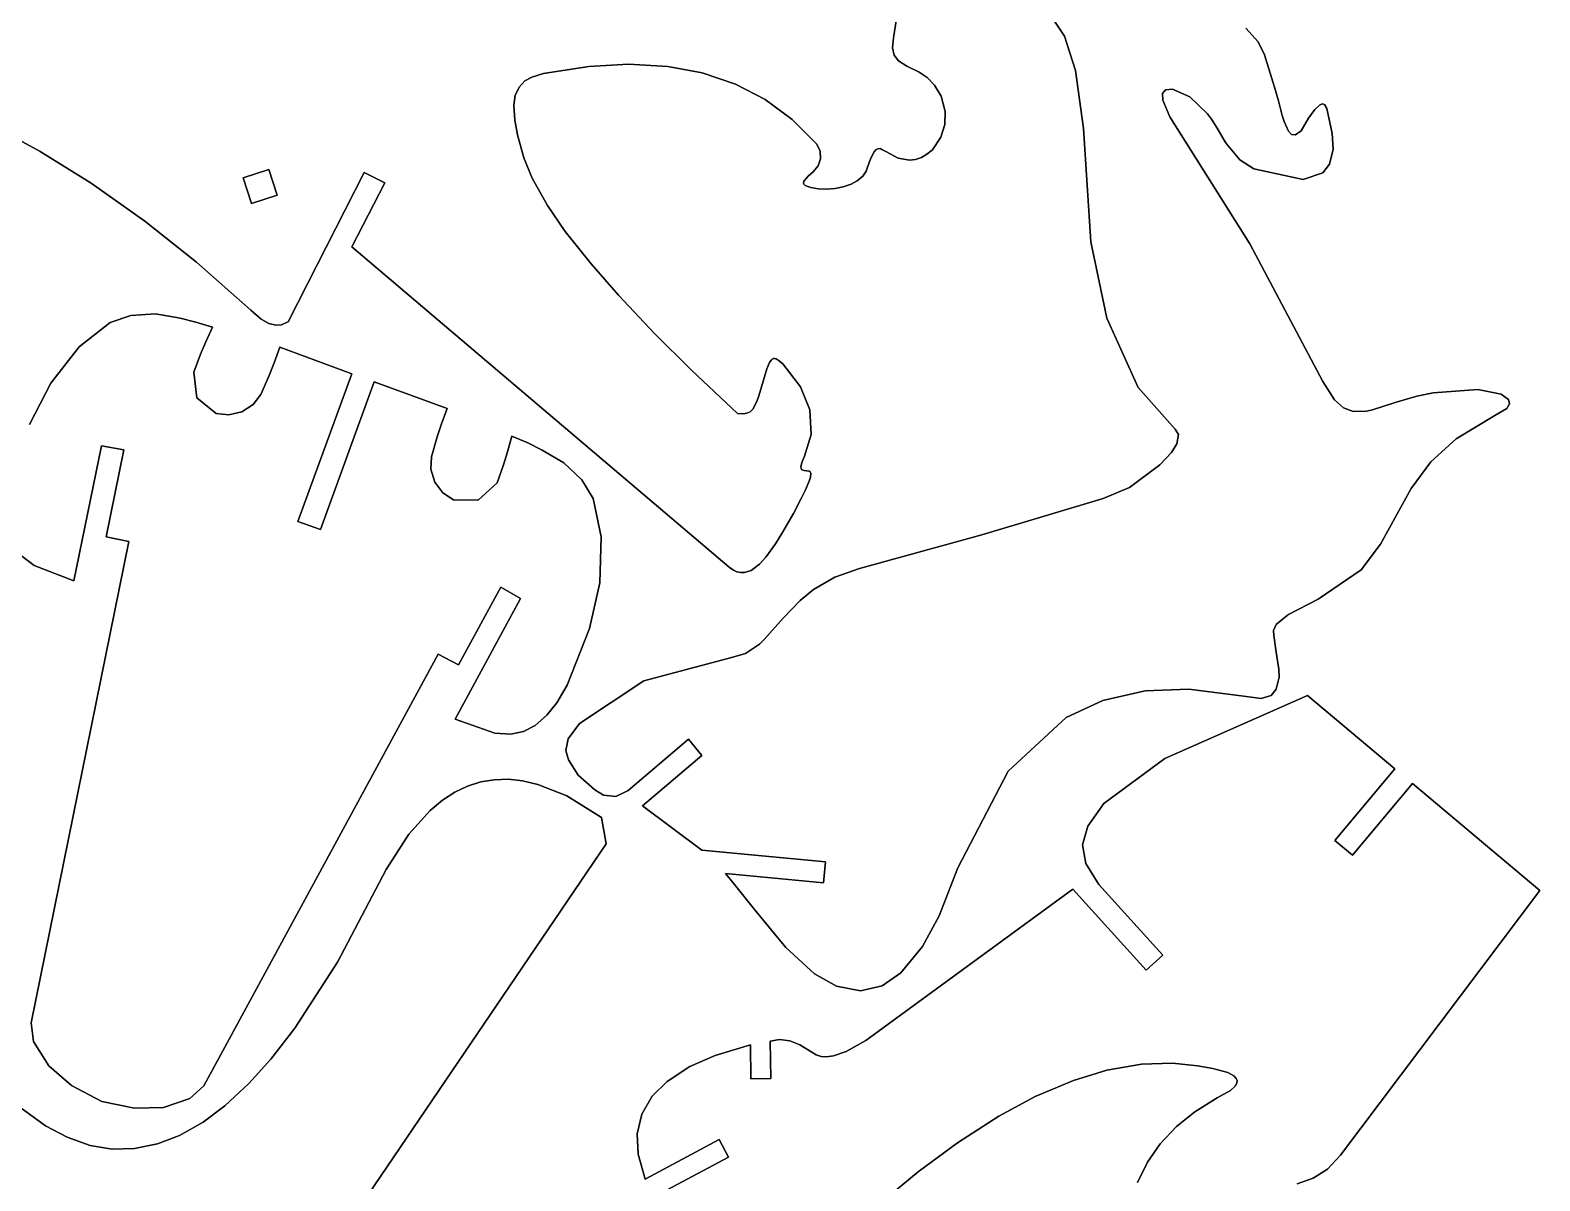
# Model space of a CAD drawing. Extents: x -1 to 600, y 1 to 926.
# Drawn here: x 395.9 to 593.8, y 405.6 to 556.4 of the extents above; entities that cross this region are included whole.
import ezdxf

# ---------------------------------------------------------------- set-up
doc = ezdxf.new("R2010")
doc.units = 0
doc.layers.add('EXPLORER_DEFAULT', color=253, linetype='CONTINUOUS')

# ---------------------------------------------------------------- blocks, each defined once
blk = doc.blocks.new('A_MODEL_SPACE')
at = {"layer": 'EXPLORER_DEFAULT'}
for p, q in [((509.092377, 555.414734), (509.71286, 559.564331)), ((509.71286, 559.564331), (509.092377, 555.414734)), ((531.489014, 555.605774), (529.021423, 559.332397)), ((529.021423, 559.332397), (531.489014, 555.605774)), ((555.259033, 556.660645), (556.876221, 554.895569)), ((556.876221, 554.895569), (555.259033, 556.660645)), ((508.936157, 554.102234), (509.092377, 555.414734)), ((509.092377, 555.414734), (508.936157, 554.102234)), ((509.161499, 553.147827), (508.936157, 554.102234)), ((508.936157, 554.102234), (509.161499, 553.147827)), ((532.91333, 551.12793), (531.489014, 555.605774)), ((531.489014, 555.605774), (532.91333, 551.12793)), ((556.876221, 554.895569), (557.708496, 553.190918)), ((557.708496, 553.190918), (556.876221, 554.895569)), ((509.744202, 552.36261), (509.161499, 553.147827)), ((509.161499, 553.147827), (509.744202, 552.36261)), ((510.82608, 551.666504), (509.744202, 552.36261)), ((509.744202, 552.36261), (510.82608, 551.666504)), ((557.708496, 553.190918), (558.782166, 549.638306)), ((558.782166, 549.638306), (557.708496, 553.190918)), ((460.770111, 549.741211), (461.685242, 550.252563)), ((461.685242, 550.252563), (460.770111, 549.741211)), ((461.685242, 550.252563), (463.194092, 550.712585)), ((463.194092, 550.712585), (461.685242, 550.252563)), ((463.194092, 550.712585), (469.151672, 551.637451)), ((469.151672, 551.637451), (463.194092, 550.712585)), ((469.151672, 551.637451), (474.329163, 551.929504)), ((474.329163, 551.929504), (469.151672, 551.637451)), ((474.329163, 551.929504), (479.495331, 551.637268)), ((479.495331, 551.637268), (474.329163, 551.929504)), ((479.495331, 551.637268), (484.014862, 550.792542)), ((484.014862, 550.792542), (479.495331, 551.637268)), ((484.014862, 550.792542), (488.360199, 549.319641)), ((488.360199, 549.319641), (484.014862, 550.792542)), ((512.463867, 550.916199), (510.82608, 551.666504)), ((510.82608, 551.666504), (512.463867, 550.916199)), ((513.50415, 550.2052), (512.463867, 550.916199)), ((512.463867, 550.916199), (513.50415, 550.2052)), ((514.456238, 549.186218), (513.50415, 550.2052)), ((513.50415, 550.2052), (514.456238, 549.186218)), ((534.00116, 543.529236), (532.91333, 551.12793)), ((532.91333, 551.12793), (534.00116, 543.529236)), ((459.512085, 547.841797), (460.002258, 548.93158)), ((460.002258, 548.93158), (459.512085, 547.841797)), ((460.002258, 548.93158), (460.770111, 549.741211)), ((460.770111, 549.741211), (460.002258, 548.93158)), ((488.360199, 549.319641), (492.25119, 547.301575)), ((492.25119, 547.301575), (488.360199, 549.319641)), ((515.3078, 547.740479), (514.456238, 549.186218)), ((514.456238, 549.186218), (515.3078, 547.740479)), ((544.724365, 548.564941), (544.338196, 548.106079)), ((544.338196, 548.106079), (544.724365, 548.564941)), ((544.338196, 548.106079), (544.37677, 547.228577)), ((544.37677, 547.228577), (544.338196, 548.106079)), ((545.648682, 548.649292), (544.724365, 548.564941)), ((544.724365, 548.564941), (545.648682, 548.649292)), ((547.896606, 547.673035), (545.648682, 548.649292)), ((545.648682, 548.649292), (547.896606, 547.673035)), ((558.782166, 549.638306), (559.01532, 548.936218)), ((559.01532, 548.936218), (558.782166, 549.638306)), ((559.01532, 548.936218), (559.516724, 547.121826)), ((559.516724, 547.121826), (559.01532, 548.936218)), ((459.33551, 546.588623), (459.512085, 547.841797)), ((459.512085, 547.841797), (459.33551, 546.588623)), ((459.449036, 544.612976), (459.33551, 546.588623)), ((459.33551, 546.588623), (459.449036, 544.612976)), ((492.25119, 547.301575), (495.784058, 544.706787)), ((495.784058, 544.706787), (492.25119, 547.301575)), ((515.830872, 545.742249), (515.3078, 547.740479)), ((515.3078, 547.740479), (515.830872, 545.742249)), ((544.37677, 547.228577), (545.309692, 545.065186)), ((545.309692, 545.065186), (544.37677, 547.228577)), ((550.230164, 545.457397), (547.896606, 547.673035)), ((547.896606, 547.673035), (550.230164, 545.457397)), ((559.516724, 547.121826), (560.036621, 545.224243)), ((560.036621, 545.224243), (559.516724, 547.121826)), ((564.297974, 545.997559), (564.911743, 546.584473)), ((564.911743, 546.584473), (564.297974, 545.997559)), ((564.911743, 546.584473), (565.249023, 546.743713)), ((565.249023, 546.743713), (564.911743, 546.584473)), ((565.249023, 546.743713), (565.575562, 546.648621)), ((565.575562, 546.648621), (565.249023, 546.743713)), ((565.575562, 546.648621), (565.861938, 546.132629)), ((565.861938, 546.132629), (565.575562, 546.648621)), ((565.861938, 546.132629), (566.588989, 542.874451)), ((566.588989, 542.874451), (565.861938, 546.132629)), ((390.335297, 544.23407), (397.261261, 540.517273)), ((397.261261, 540.517273), (390.335297, 544.23407)), ((459.807678, 542.665588), (459.449036, 544.612976)), ((459.449036, 544.612976), (459.807678, 542.665588)), ((495.784058, 544.706787), (499.038147, 541.456665)), ((499.038147, 541.456665), (495.784058, 544.706787)), ((515.821167, 544.041504), (515.830872, 545.742249)), ((515.830872, 545.742249), (515.821167, 544.041504)), ((545.309692, 545.065186), (555.759949, 528.381226)), ((555.759949, 528.381226), (545.309692, 545.065186)), ((550.757324, 544.740967), (550.230164, 545.457397)), ((550.230164, 545.457397), (550.757324, 544.740967)), ((551.50647, 543.543213), (550.757324, 544.740967)), ((550.757324, 544.740967), (551.50647, 543.543213)), ((560.036621, 545.224243), (560.28717, 544.437866)), ((560.28717, 544.437866), (560.036621, 545.224243)), ((560.28717, 544.437866), (560.855774, 543.177734)), ((560.855774, 543.177734), (560.28717, 544.437866)), ((562.503296, 543.197266), (563.466858, 544.881226)), ((563.466858, 544.881226), (562.503296, 543.197266)), ((563.466858, 544.881226), (564.297974, 545.997559)), ((564.297974, 545.997559), (563.466858, 544.881226)), ((460.610016, 539.653503), (459.807678, 542.665588)), ((459.807678, 542.665588), (460.610016, 539.653503)), ((514.192566, 540.73291), (515.301636, 542.381592)), ((515.301636, 542.381592), (514.192566, 540.73291)), ((515.301636, 542.381592), (515.821167, 544.041504)), ((515.821167, 544.041504), (515.301636, 542.381592)), ((534.921875, 528.640625), (534.00116, 543.529236)), ((534.00116, 543.529236), (534.921875, 528.640625)), ((552.549438, 541.773132), (551.50647, 543.543213)), ((551.50647, 543.543213), (552.549438, 541.773132)), ((560.855774, 543.177734), (561.235413, 542.743896)), ((561.235413, 542.743896), (560.855774, 543.177734)), ((561.235413, 542.743896), (561.768799, 542.663269)), ((561.768799, 542.663269), (561.235413, 542.743896)), ((561.768799, 542.663269), (562.503296, 543.197266)), ((562.503296, 543.197266), (561.768799, 542.663269)), ((566.588989, 542.874451), (566.68811, 540.788574)), ((566.68811, 540.788574), (566.588989, 542.874451)), ((397.261261, 540.517273), (403.932709, 536.35376)), ((403.932709, 536.35376), (397.261261, 540.517273)), ((499.038147, 541.456665), (499.474365, 540.531128)), ((499.474365, 540.531128), (499.038147, 541.456665)), ((499.474365, 540.531128), (499.506927, 539.530762)), ((499.506927, 539.530762), (499.474365, 540.531128)), ((506.19165, 539.808777), (506.5271, 540.448792)), ((506.5271, 540.448792), (506.19165, 539.808777)), ((506.5271, 540.448792), (506.747986, 540.717712)), ((506.747986, 540.717712), (506.5271, 540.448792)), ((506.747986, 540.717712), (507.020691, 540.868103)), ((507.020691, 540.868103), (506.747986, 540.717712)), ((507.020691, 540.868103), (507.319916, 540.871765)), ((507.319916, 540.871765), (507.020691, 540.868103)), ((507.319916, 540.871765), (507.561981, 540.780029)), ((507.561981, 540.780029), (507.319916, 540.871765)), ((507.561981, 540.780029), (508.06073, 540.480652)), ((508.06073, 540.480652), (507.561981, 540.780029)), ((508.06073, 540.480652), (509.705994, 539.606323)), ((509.705994, 539.606323), (508.06073, 540.480652)), ((513.462158, 540.133179), (514.192566, 540.73291)), ((514.192566, 540.73291), (513.462158, 540.133179)), ((552.709229, 541.514404), (552.549438, 541.773132)), ((552.549438, 541.773132), (552.709229, 541.514404)), ((554.487732, 539.397278), (552.709229, 541.514404)), ((552.709229, 541.514404), (554.487732, 539.397278)), ((566.68811, 540.788574), (566.2323, 538.845703)), ((566.2323, 538.845703), (566.68811, 540.788574)), ((461.707977, 536.983826), (460.610016, 539.653503)), ((460.610016, 539.653503), (461.707977, 536.983826)), ((499.184692, 538.636475), (498.541321, 537.836548)), ((498.541321, 537.836548), (499.184692, 538.636475)), ((499.506927, 539.530762), (499.184692, 538.636475)), ((499.184692, 538.636475), (499.506927, 539.530762)), ((505.497589, 537.935242), (505.939758, 539.188049)), ((505.939758, 539.188049), (505.497589, 537.935242)), ((505.939758, 539.188049), (506.19165, 539.808777)), ((506.19165, 539.808777), (505.939758, 539.188049)), ((509.705994, 539.606323), (511.19339, 539.369629)), ((511.19339, 539.369629), (509.705994, 539.606323)), ((511.19339, 539.369629), (511.972351, 539.467896)), ((511.972351, 539.467896), (511.19339, 539.369629)), ((511.972351, 539.467896), (512.737244, 539.724304)), ((512.737244, 539.724304), (511.972351, 539.467896)), ((512.737244, 539.724304), (513.462158, 540.133179)), ((513.462158, 540.133179), (512.737244, 539.724304)), ((556.288757, 538.214478), (554.487732, 539.397278)), ((554.487732, 539.397278), (556.288757, 538.214478)), ((562.784607, 536.841309), (556.288757, 538.214478)), ((556.288757, 538.214478), (562.784607, 536.841309)), ((566.2323, 538.845703), (565.367981, 537.6875)), ((565.367981, 537.6875), (566.2323, 538.845703)), ((403.932709, 536.35376), (410.970459, 531.354675)), ((410.970459, 531.354675), (403.932709, 536.35376)), ((423.858704, 537.068298), (427.227936, 538.139893)), ((427.227936, 538.139893), (423.858704, 537.068298)), ((424.930298, 533.699097), (423.858704, 537.068298)), ((423.858704, 537.068298), (424.930298, 533.699097)), ((427.227936, 538.139893), (428.29953, 534.770691)), ((428.29953, 534.770691), (427.227936, 538.139893)), ((429.744385, 518.183289), (439.719055, 537.76355)), ((439.719055, 537.76355), (429.744385, 518.183289)), ((442.410736, 536.376526), (438.106537, 527.997742)), ((438.106537, 527.997742), (442.410736, 536.376526)), ((439.719055, 537.76355), (442.410736, 536.376526)), ((442.410736, 536.376526), (439.719055, 537.76355)), ((463.722504, 533.419067), (461.707977, 536.983826)), ((461.707977, 536.983826), (463.722504, 533.419067)), ((497.347504, 536.593811), (497.281097, 536.401855)), ((497.281097, 536.401855), (497.347504, 536.593811)), ((497.281097, 536.401855), (497.320068, 536.226318)), ((497.320068, 536.226318), (497.281097, 536.401855)), ((497.320068, 536.226318), (497.500061, 536.052551)), ((497.500061, 536.052551), (497.320068, 536.226318)), ((497.61792, 536.959778), (497.347504, 536.593811)), ((497.347504, 536.593811), (497.61792, 536.959778)), ((497.914215, 537.265076), (497.61792, 536.959778)), ((497.61792, 536.959778), (497.914215, 537.265076)), ((498.541321, 537.836548), (497.914215, 537.265076)), ((497.914215, 537.265076), (498.541321, 537.836548)), ((502.469391, 535.850525), (503.521393, 536.214172)), ((503.521393, 536.214172), (502.469391, 535.850525)), ((503.521393, 536.214172), (504.328461, 536.650696)), ((504.328461, 536.650696), (503.521393, 536.214172)), ((504.328461, 536.650696), (505.06839, 537.285217)), ((505.06839, 537.285217), (504.328461, 536.650696)), ((505.06839, 537.285217), (505.497589, 537.935242)), ((505.497589, 537.935242), (505.06839, 537.285217)), ((565.367981, 537.6875), (562.784607, 536.841309)), ((562.784607, 536.841309), (565.367981, 537.6875)), ((428.29953, 534.770691), (424.930298, 533.699097)), ((424.930298, 533.699097), (428.29953, 534.770691)), ((497.500061, 536.052551), (497.723724, 535.951355)), ((497.723724, 535.951355), (497.500061, 536.052551)), ((497.723724, 535.951355), (498.244141, 535.801819)), ((498.244141, 535.801819), (497.723724, 535.951355)), ((498.244141, 535.801819), (499.193237, 535.617371)), ((499.193237, 535.617371), (498.244141, 535.801819)), ((499.193237, 535.617371), (500.311035, 535.559326)), ((500.311035, 535.559326), (499.193237, 535.617371)), ((500.311035, 535.559326), (501.41684, 535.640869)), ((501.41684, 535.640869), (500.311035, 535.559326)), ((501.41684, 535.640869), (502.469391, 535.850525)), ((502.469391, 535.850525), (501.41684, 535.640869)), ((466.052734, 530.035645), (463.722504, 533.419067)), ((463.722504, 533.419067), (466.052734, 530.035645)), ((410.970459, 531.354675), (417.72879, 525.978943)), ((417.72879, 525.978943), (410.970459, 531.354675)), ((469.433807, 525.756409), (466.052734, 530.035645)), ((466.052734, 530.035645), (469.433807, 525.756409)), ((537.034485, 518.65271), (534.921875, 528.640625)), ((534.921875, 528.640625), (537.034485, 518.65271)), ((555.759949, 528.381226), (565.360779, 510.353882)), ((565.360779, 510.353882), (555.759949, 528.381226)), ((438.106537, 527.997742), (487.546326, 486.016602)), ((487.546326, 486.016602), (438.106537, 527.997742)), ((417.72879, 525.978943), (424.867706, 519.701111)), ((424.867706, 519.701111), (417.72879, 525.978943)), ((473.027618, 521.648132), (469.433807, 525.756409)), ((469.433807, 525.756409), (473.027618, 521.648132)), ((477.743958, 516.665527), (473.027618, 521.648132)), ((473.027618, 521.648132), (477.743958, 516.665527)), ((409.120087, 519.014587), (406.403961, 518.087158)), ((406.403961, 518.087158), (409.120087, 519.014587)), ((412.362335, 519.204285), (409.120087, 519.014587)), ((409.120087, 519.014587), (412.362335, 519.204285)), ((415.609009, 518.650696), (412.362335, 519.204285)), ((412.362335, 519.204285), (415.609009, 518.650696)), ((417.658051, 518.148499), (415.609009, 518.650696)), ((415.609009, 518.650696), (417.658051, 518.148499)), ((424.867706, 519.701111), (426.217896, 518.529846)), ((426.217896, 518.529846), (424.867706, 519.701111)), ((426.217896, 518.529846), (427.225922, 517.954895)), ((427.225922, 517.954895), (426.217896, 518.529846)), ((541.141785, 509.555664), (537.034485, 518.65271)), ((537.034485, 518.65271), (541.141785, 509.555664)), ((406.403961, 518.087158), (402.371704, 514.905212)), ((402.371704, 514.905212), (406.403961, 518.087158)), ((419.831299, 517.493469), (417.658051, 518.148499)), ((417.658051, 518.148499), (419.831299, 517.493469)), ((418.947083, 515.566162), (419.831299, 517.493469)), ((419.831299, 517.493469), (418.947083, 515.566162)), ((427.225922, 517.954895), (428.131409, 517.718872)), ((428.131409, 517.718872), (427.225922, 517.954895)), ((428.131409, 517.718872), (428.860504, 517.773193)), ((428.860504, 517.773193), (428.131409, 517.718872)), ((428.860504, 517.773193), (429.592285, 518.14032)), ((429.592285, 518.14032), (428.860504, 517.773193)), ((429.592285, 518.14032), (429.744385, 518.183289)), ((429.744385, 518.183289), (429.592285, 518.14032)), ((482.616211, 511.832733), (477.743958, 516.665527)), ((477.743958, 516.665527), (482.616211, 511.832733)), ((402.371704, 514.905212), (398.621979, 510.15387)), ((398.621979, 510.15387), (402.371704, 514.905212)), ((418.240479, 513.929077), (418.947083, 515.566162)), ((418.947083, 515.566162), (418.240479, 513.929077)), ((428.643219, 514.832703), (427.908264, 512.809326)), ((427.908264, 512.809326), (428.643219, 514.832703)), ((438.06897, 511.372192), (428.643219, 514.832703)), ((428.643219, 514.832703), (438.06897, 511.372192)), ((417.373169, 511.558807), (418.240479, 513.929077)), ((418.240479, 513.929077), (417.373169, 511.558807)), ((427.908264, 512.809326), (427.248901, 511.119904)), ((427.248901, 511.119904), (427.908264, 512.809326)), ((492.805939, 512.829895), (492.468506, 512.025085)), ((492.468506, 512.025085), (492.805939, 512.829895)), ((493.032806, 513.156189), (492.805939, 512.829895)), ((492.805939, 512.829895), (493.032806, 513.156189)), ((493.190247, 513.286377), (493.032806, 513.156189)), ((493.032806, 513.156189), (493.190247, 513.286377)), ((493.337189, 513.348511), (493.190247, 513.286377)), ((493.190247, 513.286377), (493.337189, 513.348511)), ((493.492767, 513.360046), (493.337189, 513.348511)), ((493.337189, 513.348511), (493.492767, 513.360046)), ((493.682129, 513.31781), (493.492767, 513.360046)), ((493.492767, 513.360046), (493.682129, 513.31781)), ((493.984833, 513.155518), (493.682129, 513.31781)), ((493.682129, 513.31781), (493.984833, 513.155518)), ((494.571167, 512.664307), (493.984833, 513.155518)), ((493.984833, 513.155518), (494.571167, 512.664307)), ((496.891815, 509.668121), (494.571167, 512.664307)), ((494.571167, 512.664307), (496.891815, 509.668121)), ((417.776245, 508.228577), (417.373169, 511.558807)), ((417.373169, 511.558807), (417.776245, 508.228577)), ((427.248901, 511.119904), (426.154816, 508.657959)), ((426.154816, 508.657959), (427.248901, 511.119904)), ((431.020569, 492.009491), (438.06897, 511.372192)), ((438.06897, 511.372192), (431.020569, 492.009491)), ((488.652893, 506.146484), (482.616211, 511.832733)), ((482.616211, 511.832733), (488.652893, 506.146484)), ((492.2388, 511.289368), (491.834534, 509.770172)), ((491.834534, 509.770172), (492.2388, 511.289368)), ((492.468506, 512.025085), (492.2388, 511.289368)), ((492.2388, 511.289368), (492.468506, 512.025085)), ((398.621979, 510.15387), (395.82196, 504.715759)), ((395.82196, 504.715759), (398.621979, 510.15387)), ((426.154816, 508.657959), (425.174835, 507.353088)), ((425.174835, 507.353088), (426.154816, 508.657959)), ((441.009125, 510.303528), (433.962402, 490.940216)), ((433.962402, 490.940216), (441.009125, 510.303528)), ((450.586914, 506.826324), (441.009125, 510.303528)), ((441.009125, 510.303528), (450.586914, 506.826324)), ((491.834534, 509.770172), (491.365601, 508.327087)), ((491.365601, 508.327087), (491.834534, 509.770172)), ((498.11142, 506.618042), (496.891815, 509.668121)), ((496.891815, 509.668121), (498.11142, 506.618042)), ((546.003357, 504.110382), (541.141785, 509.555664)), ((541.141785, 509.555664), (546.003357, 504.110382)), ((565.360779, 510.353882), (566.862427, 507.967743)), ((566.862427, 507.967743), (565.360779, 510.353882)), ((577.677429, 508.440857), (579.820374, 508.867432)), ((579.820374, 508.867432), (577.677429, 508.440857)), ((579.820374, 508.867432), (585.664062, 509.314117)), ((585.664062, 509.314117), (579.820374, 508.867432)), ((585.664062, 509.314117), (588.719055, 508.679321)), ((588.719055, 508.679321), (585.664062, 509.314117)), ((588.719055, 508.679321), (589.679993, 507.996826)), ((589.679993, 507.996826), (588.719055, 508.679321)), ((420.302277, 506.17804), (417.776245, 508.228577)), ((417.776245, 508.228577), (420.302277, 506.17804)), ((425.174835, 507.353088), (423.687958, 506.397308)), ((423.687958, 506.397308), (425.174835, 507.353088)), ((449.849335, 504.803955), (450.586914, 506.826324)), ((450.586914, 506.826324), (449.849335, 504.803955)), ((490.628204, 506.722504), (490.271729, 506.383392)), ((490.271729, 506.383392), (490.628204, 506.722504)), ((490.873993, 507.113983), (490.628204, 506.722504)), ((490.628204, 506.722504), (490.873993, 507.113983)), ((491.205902, 507.874481), (490.873993, 507.113983)), ((490.873993, 507.113983), (491.205902, 507.874481)), ((491.365601, 508.327087), (491.205902, 507.874481)), ((491.205902, 507.874481), (491.365601, 508.327087)), ((498.30368, 503.401581), (498.11142, 506.618042)), ((498.11142, 506.618042), (498.30368, 503.401581)), ((566.862427, 507.967743), (568.062561, 506.896332)), ((568.062561, 506.896332), (566.862427, 507.967743)), ((568.062561, 506.896332), (569.344421, 506.433472)), ((569.344421, 506.433472), (568.062561, 506.896332)), ((571.067627, 506.463928), (571.850708, 506.652405)), ((571.850708, 506.652405), (571.067627, 506.463928)), ((571.850708, 506.652405), (574.834167, 507.604889)), ((574.834167, 507.604889), (571.850708, 506.652405)), ((574.834167, 507.604889), (577.677429, 508.440857)), ((577.677429, 508.440857), (574.834167, 507.604889)), ((589.448364, 506.816132), (587.882874, 505.903259)), ((587.882874, 505.903259), (589.448364, 506.816132)), ((589.829712, 507.42392), (589.448364, 506.816132)), ((589.448364, 506.816132), (589.829712, 507.42392)), ((589.679993, 507.996826), (589.829712, 507.42392)), ((589.829712, 507.42392), (589.679993, 507.996826)), ((421.964355, 505.98877), (420.302277, 506.17804)), ((420.302277, 506.17804), (421.964355, 505.98877)), ((423.687958, 506.397308), (421.964355, 505.98877)), ((421.964355, 505.98877), (423.687958, 506.397308)), ((449.268494, 503.085938), (449.849335, 504.803955)), ((449.849335, 504.803955), (449.268494, 503.085938)), ((489.412598, 506.118896), (488.652893, 506.146484)), ((488.652893, 506.146484), (489.412598, 506.118896)), ((489.858246, 506.188416), (489.412598, 506.118896)), ((489.412598, 506.118896), (489.858246, 506.188416)), ((490.271729, 506.383392), (489.858246, 506.188416)), ((489.858246, 506.188416), (490.271729, 506.383392)), ((569.344421, 506.433472), (571.067627, 506.463928)), ((571.067627, 506.463928), (569.344421, 506.433472)), ((587.882874, 505.903259), (582.804932, 502.832092)), ((582.804932, 502.832092), (587.882874, 505.903259)), ((448.524078, 500.496704), (449.268494, 503.085938)), ((449.268494, 503.085938), (448.524078, 500.496704)), ((459.047516, 503.200409), (458.486023, 501.15564)), ((458.486023, 501.15564), (459.047516, 503.200409)), ((461.133392, 502.305267), (459.047516, 503.200409)), ((459.047516, 503.200409), (461.133392, 502.305267)), ((497.431824, 500.556671), (498.30368, 503.401581)), ((498.30368, 503.401581), (497.431824, 500.556671)), ((546.432617, 503.40979), (546.003357, 504.110382)), ((546.003357, 504.110382), (546.432617, 503.40979)), ((546.226868, 502.179199), (546.432617, 503.40979)), ((546.432617, 503.40979), (546.226868, 502.179199)), ((582.804932, 502.832092), (579.493286, 499.814484)), ((579.493286, 499.814484), (582.804932, 502.832092)), ((401.66272, 484.234528), (405.279602, 501.922211)), ((405.279602, 501.922211), (401.66272, 484.234528)), ((405.279602, 501.922211), (408.199738, 501.378998)), ((408.199738, 501.378998), (405.279602, 501.922211)), ((408.199738, 501.378998), (405.881012, 490.011322)), ((405.881012, 490.011322), (408.199738, 501.378998)), ((458.486023, 501.15564), (457.975037, 499.447418)), ((457.975037, 499.447418), (458.486023, 501.15564)), ((463.025879, 501.372894), (461.133392, 502.305267)), ((461.133392, 502.305267), (463.025879, 501.372894)), ((465.868774, 499.710052), (463.025879, 501.372894)), ((463.025879, 501.372894), (465.868774, 499.710052)), ((543.984924, 499.416901), (545.509949, 501.046265)), ((545.509949, 501.046265), (543.984924, 499.416901)), ((545.509949, 501.046265), (546.226868, 502.179199)), ((546.226868, 502.179199), (545.509949, 501.046265)), ((448.436035, 498.867188), (448.524078, 500.496704)), ((448.524078, 500.496704), (448.436035, 498.867188)), ((448.960693, 497.179291), (448.436035, 498.867188)), ((448.436035, 498.867188), (448.960693, 497.179291)), ((457.975037, 499.447418), (457.115845, 497.074188)), ((457.115845, 497.074188), (457.975037, 499.447418)), ((468.23056, 497.480621), (465.868774, 499.710052)), ((465.868774, 499.710052), (468.23056, 497.480621)), ((496.944427, 499.189758), (497.019348, 499.56192)), ((497.019348, 499.56192), (496.944427, 499.189758)), ((496.957123, 498.985992), (496.944427, 499.189758)), ((496.944427, 499.189758), (496.957123, 498.985992)), ((497.038666, 498.827881), (496.957123, 498.985992)), ((496.957123, 498.985992), (497.038666, 498.827881)), ((497.019348, 499.56192), (497.15274, 499.937378)), ((497.15274, 499.937378), (497.019348, 499.56192)), ((497.192291, 498.71817), (497.038666, 498.827881)), ((497.038666, 498.827881), (497.192291, 498.71817)), ((497.15274, 499.937378), (497.431824, 500.556671)), ((497.431824, 500.556671), (497.15274, 499.937378)), ((497.356262, 498.673157), (497.192291, 498.71817)), ((497.192291, 498.71817), (497.356262, 498.673157)), ((497.672028, 498.647766), (497.356262, 498.673157)), ((497.356262, 498.673157), (497.672028, 498.647766)), ((498.015015, 498.597778), (497.672028, 498.647766)), ((497.672028, 498.647766), (498.015015, 498.597778)), ((498.149902, 498.513062), (498.015015, 498.597778)), ((498.015015, 498.597778), (498.149902, 498.513062)), ((540.016296, 496.44519), (543.984924, 499.416901)), ((543.984924, 499.416901), (540.016296, 496.44519)), ((579.493286, 499.814484), (576.919983, 496.317993)), ((576.919983, 496.317993), (579.493286, 499.814484)), ((450.018433, 495.758423), (448.960693, 497.179291)), ((448.960693, 497.179291), (450.018433, 495.758423)), ((457.115845, 497.074188), (454.666443, 494.782166)), ((454.666443, 494.782166), (457.115845, 497.074188)), ((469.715118, 495.024323), (468.23056, 497.480621)), ((468.23056, 497.480621), (469.715118, 495.024323)), ((497.543213, 496.153625), (498.014221, 497.277679)), ((498.014221, 497.277679), (497.543213, 496.153625)), ((498.014221, 497.277679), (498.185242, 497.8302)), ((498.185242, 497.8302), (498.014221, 497.277679)), ((498.229889, 498.31723), (498.149902, 498.513062)), ((498.149902, 498.513062), (498.229889, 498.31723)), ((498.185242, 497.8302), (498.229889, 498.31723)), ((498.229889, 498.31723), (498.185242, 497.8302)), ((451.41333, 494.835052), (450.018433, 495.758423)), ((450.018433, 495.758423), (451.41333, 494.835052)), ((454.666443, 494.782166), (451.41333, 494.835052)), ((451.41333, 494.835052), (454.666443, 494.782166)), ((470.758667, 489.994934), (469.715118, 495.024323)), ((469.715118, 495.024323), (470.758667, 489.994934)), ((495.989014, 493.037872), (496.993042, 495.000885)), ((496.993042, 495.000885), (495.989014, 493.037872)), ((496.993042, 495.000885), (497.543213, 496.153625)), ((497.543213, 496.153625), (496.993042, 495.000885)), ((520.637329, 490.272308), (536.577209, 495.000977)), ((536.577209, 495.000977), (520.637329, 490.272308)), ((536.577209, 495.000977), (540.016296, 496.44519)), ((540.016296, 496.44519), (536.577209, 495.000977)), ((576.919983, 496.317993), (572.895386, 489.011078)), ((572.895386, 489.011078), (576.919983, 496.317993)), ((494.46109, 490.441864), (495.989014, 493.037872)), ((495.989014, 493.037872), (494.46109, 490.441864)), ((433.962402, 490.940216), (431.020569, 492.009491)), ((431.020569, 492.009491), (433.962402, 490.940216)), ((408.869324, 489.398224), (396.043762, 426.307068)), ((396.043762, 426.307068), (408.869324, 489.398224)), ((405.881012, 490.011322), (408.869324, 489.398224)), ((408.869324, 489.398224), (405.881012, 490.011322)), ((470.577026, 483.944885), (470.758667, 489.994934)), ((470.758667, 489.994934), (470.577026, 483.944885)), ((492.36142, 487.349854), (493.598907, 489.073029)), ((493.598907, 489.073029), (492.36142, 487.349854)), ((493.598907, 489.073029), (494.46109, 490.441864)), ((494.46109, 490.441864), (493.598907, 489.073029)), ((504.630859, 485.829681), (520.637329, 490.272308)), ((520.637329, 490.272308), (504.630859, 485.829681)), ((572.895386, 489.011078), (570.375793, 485.677307)), ((570.375793, 485.677307), (572.895386, 489.011078)), ((394.787903, 487.483276), (396.446472, 486.24939)), ((396.446472, 486.24939), (394.787903, 487.483276)), ((491.512115, 486.405975), (492.36142, 487.349854)), ((492.36142, 487.349854), (491.512115, 486.405975)), ((396.446472, 486.24939), (401.66272, 484.234528)), ((401.66272, 484.234528), (396.446472, 486.24939)), ((487.546326, 486.016602), (488.0896, 485.636322)), ((488.0896, 485.636322), (487.546326, 486.016602)), ((488.0896, 485.636322), (488.56665, 485.413727)), ((488.56665, 485.413727), (488.0896, 485.636322)), ((488.56665, 485.413727), (489.066681, 485.298035)), ((489.066681, 485.298035), (488.56665, 485.413727)), ((489.066681, 485.298035), (489.553101, 485.299561)), ((489.553101, 485.299561), (489.066681, 485.298035)), ((489.553101, 485.299561), (490.407562, 485.580627)), ((490.407562, 485.580627), (489.553101, 485.299561)), ((490.407562, 485.580627), (491.512115, 486.405975)), ((491.512115, 486.405975), (490.407562, 485.580627)), ((501.407166, 484.726288), (504.630859, 485.829681)), ((504.630859, 485.829681), (501.407166, 484.726288)), ((570.375793, 485.677307), (564.738831, 481.811096)), ((564.738831, 481.811096), (570.375793, 485.677307)), ((452.076263, 473.199036), (457.617279, 483.414581)), ((457.617279, 483.414581), (452.076263, 473.199036)), ((457.617279, 483.414581), (460.185577, 481.904175)), ((460.185577, 481.904175), (457.617279, 483.414581)), ((469.22641, 477.979248), (470.577026, 483.944885)), ((470.577026, 483.944885), (469.22641, 477.979248)), ((496.849396, 481.64563), (498.591736, 483.091125)), ((498.591736, 483.091125), (496.849396, 481.64563)), ((498.591736, 483.091125), (501.407166, 484.726288)), ((501.407166, 484.726288), (498.591736, 483.091125)), ((460.185577, 481.904175), (451.625519, 466.095673)), ((451.625519, 466.095673), (460.185577, 481.904175)), ((494.639496, 479.346283), (496.849396, 481.64563)), ((496.849396, 481.64563), (494.639496, 479.346283)), ((564.738831, 481.811096), (560.863892, 479.792358)), ((560.863892, 479.792358), (564.738831, 481.811096)), ((492.114868, 476.522675), (494.639496, 479.346283)), ((494.639496, 479.346283), (492.114868, 476.522675)), ((560.73053, 479.717255), (559.244446, 478.502899)), ((559.244446, 478.502899), (560.73053, 479.717255)), ((560.863892, 479.792358), (560.73053, 479.717255)), ((560.73053, 479.717255), (560.863892, 479.792358)), ((466.326355, 470.565369), (469.22641, 477.979248)), ((469.22641, 477.979248), (466.326355, 470.565369)), ((559.244446, 478.502899), (558.896912, 477.728577)), ((558.896912, 477.728577), (559.244446, 478.502899)), ((558.896912, 477.728577), (558.917175, 477.065399)), ((558.917175, 477.065399), (558.896912, 477.728577)), ((558.917175, 477.065399), (559.247437, 474.891235)), ((559.247437, 474.891235), (558.917175, 477.065399)), ((489.697662, 474.710907), (491.531586, 475.944794)), ((491.531586, 475.944794), (489.697662, 474.710907)), ((491.531586, 475.944794), (492.114868, 476.522675)), ((492.114868, 476.522675), (491.531586, 475.944794)), ((559.247437, 474.891235), (559.570679, 472.664398)), ((559.570679, 472.664398), (559.247437, 474.891235)), ((418.688599, 418.046967), (449.38562, 474.631989)), ((449.38562, 474.631989), (418.688599, 418.046967)), ((449.38562, 474.631989), (452.076263, 473.199036)), ((452.076263, 473.199036), (449.38562, 474.631989)), ((476.357513, 471.133453), (488.025574, 474.236206)), ((488.025574, 474.236206), (476.357513, 471.133453)), ((488.025574, 474.236206), (489.697662, 474.710907)), ((489.697662, 474.710907), (488.025574, 474.236206)), ((467.929047, 465.53656), (476.357513, 471.133453)), ((476.357513, 471.133453), (467.929047, 465.53656)), ((559.610657, 471.592255), (559.250793, 470.029449)), ((559.250793, 470.029449), (559.610657, 471.592255)), ((559.570679, 472.664398), (559.610657, 471.592255)), ((559.610657, 471.592255), (559.570679, 472.664398)), ((464.957611, 468.237183), (466.326355, 470.565369)), ((466.326355, 470.565369), (464.957611, 468.237183)), ((542.07251, 469.823303), (536.527954, 468.552948)), ((536.527954, 468.552948), (542.07251, 469.823303)), ((547.791626, 470.018799), (542.07251, 469.823303)), ((542.07251, 469.823303), (547.791626, 470.018799)), ((563.324341, 469.193939), (544.660095, 460.925476)), ((544.660095, 460.925476), (563.324341, 469.193939)), ((554.648804, 469.135132), (547.791626, 470.018799)), ((547.791626, 470.018799), (554.648804, 469.135132)), ((557.278687, 468.820526), (554.648804, 469.135132)), ((554.648804, 469.135132), (557.278687, 468.820526)), ((558.554993, 469.213074), (557.278687, 468.820526)), ((557.278687, 468.820526), (558.554993, 469.213074)), ((559.250793, 470.029449), (558.554993, 469.213074)), ((558.554993, 469.213074), (559.250793, 470.029449)), ((574.778076, 459.588287), (563.324341, 469.193939)), ((563.324341, 469.193939), (574.778076, 459.588287)), ((463.664459, 466.621216), (464.957611, 468.237183)), ((464.957611, 468.237183), (463.664459, 466.621216)), ((536.527954, 468.552948), (531.691528, 466.297058)), ((531.691528, 466.297058), (536.527954, 468.552948)), ((451.625519, 466.095673), (456.814941, 464.246704)), ((456.814941, 464.246704), (451.625519, 466.095673)), ((460.598724, 464.491638), (462.111969, 465.284302)), ((462.111969, 465.284302), (460.598724, 464.491638)), ((462.111969, 465.284302), (463.664459, 466.621216)), ((463.664459, 466.621216), (462.111969, 465.284302)), ((466.454041, 463.501221), (467.929047, 465.53656)), ((467.929047, 465.53656), (466.454041, 463.501221)), ((531.691528, 466.297058), (524.109436, 459.287506)), ((524.109436, 459.287506), (531.691528, 466.297058)), ((456.814941, 464.246704), (458.941742, 464.113708)), ((458.941742, 464.113708), (456.814941, 464.246704)), ((458.941742, 464.113708), (460.598724, 464.491638)), ((460.598724, 464.491638), (458.941742, 464.113708)), ((466.148499, 461.995972), (466.454041, 463.501221)), ((466.454041, 463.501221), (466.148499, 461.995972)), ((482.194336, 463.454895), (474.322296, 456.764465)), ((474.322296, 456.764465), (482.194336, 463.454895)), ((483.975067, 461.338654), (482.194336, 463.454895)), ((482.194336, 463.454895), (483.975067, 461.338654)), ((466.480957, 460.773712), (466.148499, 461.995972)), ((466.148499, 461.995972), (466.480957, 460.773712)), ((476.19754, 454.751801), (483.975067, 461.338654)), ((483.975067, 461.338654), (476.19754, 454.751801)), ((467.771729, 458.7659), (466.480957, 460.773712)), ((466.480957, 460.773712), (467.771729, 458.7659)), ((524.109436, 459.287506), (517.515259, 446.601288)), ((517.515259, 446.601288), (524.109436, 459.287506)), ((544.660095, 460.925476), (536.628357, 455.062744)), ((536.628357, 455.062744), (544.660095, 460.925476)), ((566.919556, 450.205444), (574.778076, 459.588287)), ((574.778076, 459.588287), (566.919556, 450.205444)), ((453.268372, 457.318878), (451.56546, 456.507477)), ((451.56546, 456.507477), (453.268372, 457.318878)), ((454.985321, 457.863861), (453.268372, 457.318878)), ((453.268372, 457.318878), (454.985321, 457.863861)), ((456.761475, 458.162079), (454.985321, 457.863861)), ((454.985321, 457.863861), (456.761475, 458.162079)), ((458.619904, 458.21228), (456.761475, 458.162079)), ((456.761475, 458.162079), (458.619904, 458.21228)), ((460.471283, 458.016022), (458.619904, 458.21228)), ((458.619904, 458.21228), (460.471283, 458.016022)), ((462.469147, 457.552734), (460.471283, 458.016022)), ((460.471283, 458.016022), (462.469147, 457.552734)), ((466.249207, 456.029816), (462.469147, 457.552734)), ((462.469147, 457.552734), (466.249207, 456.029816)), ((469.949127, 456.811096), (467.771729, 458.7659)), ((467.771729, 458.7659), (469.949127, 456.811096)), ((577.079041, 457.65863), (569.231567, 448.268707)), ((569.231567, 448.268707), (577.079041, 457.65863)), ((593.78479, 443.64975), (577.079041, 457.65863)), ((577.079041, 457.65863), (593.78479, 443.64975)), ((449.978485, 455.482117), (448.36026, 454.143127)), ((448.36026, 454.143127), (449.978485, 455.482117)), ((451.56546, 456.507477), (449.978485, 455.482117)), ((449.978485, 455.482117), (451.56546, 456.507477)), ((470.811768, 453.209778), (466.249207, 456.029816)), ((466.249207, 456.029816), (470.811768, 453.209778)), ((471.059052, 456.15097), (469.949127, 456.811096)), ((469.949127, 456.811096), (471.059052, 456.15097)), ((472.669098, 455.97699), (471.059052, 456.15097)), ((471.059052, 456.15097), (472.669098, 455.97699)), ((474.322296, 456.764465), (472.669098, 455.97699)), ((472.669098, 455.97699), (474.322296, 456.764465)), ((536.628357, 455.062744), (534.53125, 452.062531)), ((534.53125, 452.062531), (536.628357, 455.062744)), ((448.36026, 454.143127), (445.569672, 451.0354)), ((445.569672, 451.0354), (448.36026, 454.143127)), ((471.418091, 449.750732), (470.811768, 453.209778)), ((470.811768, 453.209778), (471.418091, 449.750732)), ((483.971008, 448.909393), (476.19754, 454.751801)), ((476.19754, 454.751801), (483.971008, 448.909393)), ((534.53125, 452.062531), (533.869995, 449.621094)), ((533.869995, 449.621094), (534.53125, 452.062531)), ((434.244537, 394.98526), (471.418091, 449.750732)), ((471.418091, 449.750732), (434.244537, 394.98526)), ((445.569672, 451.0354), (442.593994, 446.390564)), ((442.593994, 446.390564), (445.569672, 451.0354)), ((533.869995, 449.621094), (534.277466, 447.16272)), ((534.277466, 447.16272), (533.869995, 449.621094)), ((569.231567, 448.268707), (566.919556, 450.205444)), ((566.919556, 450.205444), (569.231567, 448.268707)), ((500.158325, 447.411194), (483.971008, 448.909393)), ((483.971008, 448.909393), (500.158325, 447.411194)), ((499.90979, 444.662781), (500.158325, 447.411194)), ((500.158325, 447.411194), (499.90979, 444.662781)), ((534.277466, 447.16272), (535.991516, 444.435211)), ((535.991516, 444.435211), (534.277466, 447.16272)), ((442.593994, 446.390564), (436.207031, 434.258575)), ((436.207031, 434.258575), (442.593994, 446.390564)), ((488.071411, 444.643646), (487.061584, 445.872498)), ((487.061584, 445.872498), (488.071411, 444.643646)), ((487.061584, 445.872498), (499.90979, 444.662781)), ((499.90979, 444.662781), (487.061584, 445.872498)), ((517.515259, 446.601288), (515.058472, 440.318695)), ((515.058472, 440.318695), (517.515259, 446.601288)), ((490.704132, 441.369202), (488.071411, 444.643646)), ((488.071411, 444.643646), (490.704132, 441.369202)), ((532.596863, 443.793793), (505.474518, 423.984314)), ((505.474518, 423.984314), (532.596863, 443.793793)), ((542.192261, 433.174164), (532.596863, 443.793793)), ((532.596863, 443.793793), (542.192261, 433.174164)), ((535.991516, 444.435211), (544.392944, 435.183197)), ((544.392944, 435.183197), (535.991516, 444.435211)), ((567.674805, 408.933136), (593.78479, 443.64975)), ((593.78479, 443.64975), (567.674805, 408.933136)), ((493.077179, 438.440399), (490.704132, 441.369202)), ((490.704132, 441.369202), (493.077179, 438.440399)), ((515.058472, 440.318695), (512.881958, 436.304413)), ((512.881958, 436.304413), (515.058472, 440.318695)), ((494.9823, 436.160767), (493.077179, 438.440399)), ((493.077179, 438.440399), (494.9823, 436.160767)), ((498.729767, 432.722961), (494.9823, 436.160767)), ((494.9823, 436.160767), (498.729767, 432.722961)), ((512.881958, 436.304413), (510.052002, 432.834778)), ((510.052002, 432.834778), (512.881958, 436.304413)), ((436.207031, 434.258575), (430.625244, 425.613586)), ((430.625244, 425.613586), (436.207031, 434.258575)), ((544.392944, 435.183197), (542.192261, 433.174164)), ((542.192261, 433.174164), (544.392944, 435.183197)), ((501.615479, 431.084137), (498.729767, 432.722961)), ((498.729767, 432.722961), (501.615479, 431.084137)), ((510.052002, 432.834778), (507.582001, 431.132019)), ((507.582001, 431.132019), (510.052002, 432.834778)), ((504.747284, 430.49527), (501.615479, 431.084137)), ((501.615479, 431.084137), (504.747284, 430.49527)), ((507.582001, 431.132019), (504.747284, 430.49527)), ((504.747284, 430.49527), (507.582001, 431.132019)), ((396.043762, 426.307068), (396.378204, 423.85318)), ((396.378204, 423.85318), (396.043762, 426.307068)), ((430.625244, 425.613586), (427.471039, 421.539429)), ((427.471039, 421.539429), (430.625244, 425.613586)), ((396.378204, 423.85318), (398.387207, 420.670837)), ((398.387207, 420.670837), (396.378204, 423.85318)), ((490.32431, 423.415619), (485.705475, 422.009766)), ((485.705475, 422.009766), (490.32431, 423.415619)), ((490.383179, 418.941254), (490.32431, 423.415619)), ((490.32431, 423.415619), (490.383179, 418.941254)), ((494.136444, 424.088623), (492.918335, 423.887146)), ((492.918335, 423.887146), (494.136444, 424.088623)), ((492.918335, 423.887146), (492.982941, 418.975464)), ((492.982941, 418.975464), (492.918335, 423.887146)), ((495.490417, 423.919434), (494.136444, 424.088623)), ((494.136444, 424.088623), (495.490417, 423.919434)), ((496.78299, 423.418396), (495.490417, 423.919434)), ((495.490417, 423.919434), (496.78299, 423.418396)), ((498.355225, 422.433899), (496.78299, 423.418396)), ((496.78299, 423.418396), (498.355225, 422.433899)), ((505.474518, 423.984314), (502.895172, 422.536896)), ((502.895172, 422.536896), (505.474518, 423.984314)), ((427.471039, 421.539429), (424.59671, 418.343719)), ((424.59671, 418.343719), (427.471039, 421.539429)), ((485.705475, 422.009766), (482.400818, 420.554382)), ((482.400818, 420.554382), (485.705475, 422.009766)), ((498.923157, 422.085236), (498.355225, 422.433899)), ((498.355225, 422.433899), (498.923157, 422.085236)), ((499.595673, 421.883087), (498.923157, 422.085236)), ((498.923157, 422.085236), (499.595673, 421.883087)), ((500.303925, 421.84079), (499.595673, 421.883087)), ((499.595673, 421.883087), (500.303925, 421.84079)), ((501.195679, 421.957916), (500.303925, 421.84079)), ((500.303925, 421.84079), (501.195679, 421.957916)), ((502.895172, 422.536896), (501.195679, 421.957916)), ((501.195679, 421.957916), (502.895172, 422.536896)), ((398.387207, 420.670837), (401.340698, 418.097595)), ((401.340698, 418.097595), (398.387207, 420.670837)), ((482.400818, 420.554382), (479.398956, 418.609467)), ((479.398956, 418.609467), (482.400818, 420.554382)), ((532.648254, 418.745605), (537.048645, 420.092621)), ((537.048645, 420.092621), (532.648254, 418.745605)), ((537.048645, 420.092621), (541.569458, 420.880554)), ((541.569458, 420.880554), (537.048645, 420.092621)), ((541.569458, 420.880554), (545.62915, 421.002869)), ((545.62915, 421.002869), (541.569458, 420.880554)), ((545.62915, 421.002869), (548.915649, 420.657715)), ((548.915649, 420.657715), (545.62915, 421.002869)), ((548.915649, 420.657715), (550.943604, 420.316742)), ((550.943604, 420.316742), (548.915649, 420.657715)), ((550.943604, 420.316742), (552.89917, 419.765289)), ((552.89917, 419.765289), (550.943604, 420.316742)), ((552.89917, 419.765289), (553.696167, 419.327667)), ((553.696167, 419.327667), (552.89917, 419.765289)), ((401.340698, 418.097595), (405.335083, 415.970337)), ((405.335083, 415.970337), (401.340698, 418.097595)), ((416.861389, 416.363556), (418.688599, 418.046967)), ((418.688599, 418.046967), (416.861389, 416.363556)), ((424.59671, 418.343719), (421.456818, 415.420013)), ((421.456818, 415.420013), (424.59671, 418.343719)), ((479.398956, 418.609467), (477.458893, 416.666077)), ((477.458893, 416.666077), (479.398956, 418.609467)), ((492.982941, 418.975464), (490.383179, 418.941254)), ((490.383179, 418.941254), (492.982941, 418.975464)), ((527.665955, 416.617859), (532.648254, 418.745605)), ((532.648254, 418.745605), (527.665955, 416.617859)), ((553.886719, 418.035583), (553.246765, 417.429779)), ((553.246765, 417.429779), (553.886719, 418.035583)), ((553.696167, 419.327667), (553.999939, 419.005066)), ((553.999939, 419.005066), (553.696167, 419.327667)), ((554.085571, 418.415314), (553.886719, 418.035583)), ((553.886719, 418.035583), (554.085571, 418.415314)), ((553.999939, 419.005066), (554.111694, 418.719482)), ((554.111694, 418.719482), (553.999939, 419.005066)), ((554.111694, 418.719482), (554.085571, 418.415314)), ((554.085571, 418.415314), (554.111694, 418.719482)), ((405.335083, 415.970337), (409.58548, 415.086548)), ((409.58548, 415.086548), (405.335083, 415.970337)), ((413.388, 415.198151), (416.861389, 416.363556)), ((416.861389, 416.363556), (413.388, 415.198151)), ((477.458893, 416.666077), (476.107391, 414.317688)), ((476.107391, 414.317688), (477.458893, 416.666077)), ((522.887512, 414.045135), (527.665955, 416.617859)), ((527.665955, 416.617859), (522.887512, 414.045135)), ((551.515381, 416.440521), (548.568726, 414.624603)), ((548.568726, 414.624603), (551.515381, 416.440521)), ((553.246765, 417.429779), (551.515381, 416.440521)), ((551.515381, 416.440521), (553.246765, 417.429779)), ((397.95578, 412.810242), (394.898926, 415.032349)), ((394.898926, 415.032349), (397.95578, 412.810242)), ((409.58548, 415.086548), (413.388, 415.198151)), ((413.388, 415.198151), (409.58548, 415.086548)), ((421.456818, 415.420013), (418.597809, 413.276398)), ((418.597809, 413.276398), (421.456818, 415.420013)), ((476.107391, 414.317688), (475.498566, 411.750763)), ((475.498566, 411.750763), (476.107391, 414.317688)), ((517.481018, 410.578522), (522.887512, 414.045135)), ((522.887512, 414.045135), (517.481018, 410.578522)), ((548.568726, 414.624603), (546.157715, 412.685516)), ((546.157715, 412.685516), (548.568726, 414.624603)), ((400.779144, 411.289581), (397.95578, 412.810242)), ((397.95578, 412.810242), (400.779144, 411.289581)), ((418.597809, 413.276398), (415.500916, 411.518066)), ((415.500916, 411.518066), (418.597809, 413.276398)), ((475.498566, 411.750763), (475.610443, 409.08606)), ((475.610443, 409.08606), (475.498566, 411.750763)), ((546.157715, 412.685516), (544.039673, 410.438019)), ((544.039673, 410.438019), (546.157715, 412.685516)), ((403.792694, 410.22998), (400.779144, 411.289581)), ((400.779144, 411.289581), (403.792694, 410.22998)), ((406.689026, 409.749329), (403.792694, 410.22998)), ((403.792694, 410.22998), (406.689026, 409.749329)), ((409.621979, 409.803711), (406.689026, 409.749329)), ((406.689026, 409.749329), (409.621979, 409.803711)), ((412.628571, 410.411591), (409.621979, 409.803711)), ((409.621979, 409.803711), (412.628571, 410.411591)), ((415.500916, 411.518066), (412.628571, 410.411591)), ((412.628571, 410.411591), (415.500916, 411.518066)), ((476.519836, 405.808411), (486.228424, 410.983215)), ((486.228424, 410.983215), (476.519836, 405.808411)), ((486.228424, 410.983215), (487.446777, 408.68634)), ((487.446777, 408.68634), (486.228424, 410.983215)), ((512.304871, 406.76709), (517.481018, 410.578522)), ((517.481018, 410.578522), (512.304871, 406.76709)), ((544.039673, 410.438019), (542.348267, 408.013641)), ((542.348267, 408.013641), (544.039673, 410.438019)), ((475.610443, 409.08606), (476.519836, 405.808411)), ((476.519836, 405.808411), (475.610443, 409.08606)), ((487.446777, 408.68634), (477.37326, 403.317963)), ((477.37326, 403.317963), (487.446777, 408.68634)), ((542.348267, 408.013641), (541.037598, 405.363953)), ((541.037598, 405.363953), (542.348267, 408.013641)), ((565.955444, 407.130981), (567.674805, 408.933136)), ((567.674805, 408.933136), (565.955444, 407.130981)), ((506.493835, 401.974701), (512.304871, 406.76709)), ((512.304871, 406.76709), (506.493835, 401.974701)), ((561.981995, 405.19577), (564.088257, 405.918121)), ((564.088257, 405.918121), (561.981995, 405.19577)), ((564.088257, 405.918121), (565.955444, 407.130981)), ((565.955444, 407.130981), (564.088257, 405.918121))]:
    blk.add_line(p, q, dxfattribs=at)

msp = doc.modelspace()

# ---------------------------------------------------------------- block references
at = {"layer": 'EXPLORER_DEFAULT'}
msp.add_blockref('A_MODEL_SPACE', (0, 0), dxfattribs=at)

doc.saveas('drawing.dxf')
